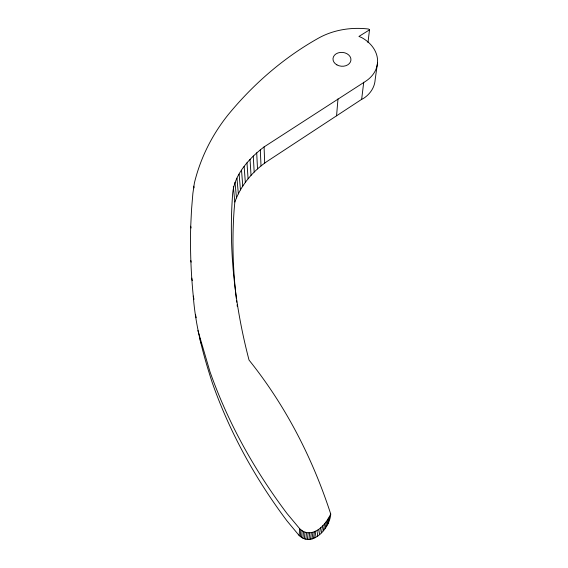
<?xml version="1.0" encoding="UTF-8"?>
<svg xmlns="http://www.w3.org/2000/svg" width="568" height="568" viewBox="0 0 568 568"><rect width="100%" height="100%" fill="white"/><g stroke="black" fill="none" stroke-linecap="round" stroke-linejoin="round"><path stroke-width="0.85" d="M190.72 226.241C190.046 249.544 190.962 272.874 193.269 296.077C195.463 325.84 203.138 354.666 212.361 382.946A506.55 399.254 31 0 0 286.975 520.87L299.159 535.532C312.663 547.95 330.1 527.601 330.725 514.026A824.558 584.884 -53.9 0 0 249.032 360.069A697.014 499.18 35 0 1 232.589 194.618C233.732 174.937 249.089 158.358 264.077 146.92L365.551 81.338A35.727 27.534 5.1 0 0 361.738 37.616L358.933 36.437L369.505 29.863L368.582 29.032A70.858 55.458 6.5 0 0 319.053 37.843L317.562 38.674C283.226 58.078 253.016 84.426 228.045 114.892A236.771 201.619 14.7 0 0 194.405 182.924L192.879 193.397L191.53 209.642L190.72 226.241L191.054 227.981M299.159 535.532L299.648 528.652L287.017 513.515A523.071 407.987 30.5 0 1 209.919 371.536L197.905 330.519M300.302 536.611L300.827 529.766L299.648 528.652M336.568 115.808L337.981 98.896M301.551 537.534L302.126 530.725L300.827 529.766M233.327 186.496L234.84 202.023L234.123 209.99A673.222 488.267 35.4 0 0 236.345 298.725M302.907 538.308L303.532 531.52L302.126 530.725M304.341 538.904L305.016 532.138L303.532 531.52M305.832 539.323L306.564 532.571L305.016 532.138M307.366 539.557L308.154 532.812C318.861 533.033 326.451 522.709 330.725 514.026M367.972 42.607L369.505 29.863M234.84 202.023C241.017 184.905 253.356 170.393 268.508 160.481L361.653 99.35L363.733 82.218M308.914 539.6L309.759 532.855M310.462 539.451L311.356 532.706M377.528 62.643L375.114 80.038A34.79 27.15 5.1 0 1 363.421 98.477L361.653 99.35M311.981 539.117L312.933 532.365M313.444 538.606L314.452 531.833M314.842 537.91L315.9 531.115M317.15 536.37L318.293 529.525M319.337 534.651L320.551 527.75M321.381 532.77L322.667 525.812M323.277 530.739L324.626 523.71M325.01 528.567L326.422 521.467M326.579 526.266L328.048 519.095M327.963 523.859L329.483 516.61M306.564 532.571L308.154 532.812M195.449 314.352L196.201 317.775M193.269 296.077L193.986 299.393M191.728 278.114L192.268 280.677M190.798 260.485L191.139 262.139M193.724 186.169L194.022 187.901M200 338.585L200.674 342.965M235.017 182.278L236.473 197.884M236.948 178.16L238.347 193.837M239.121 174.149L240.449 189.897M241.521 170.251L242.777 186.07M244.148 166.481L245.326 182.364M246.988 162.846L248.081 178.785M250.034 159.345L251.035 175.349M253.271 156.001L254.187 172.061M256.7 152.806L257.517 168.923M260.307 149.782L261.017 165.941M264.077 146.92L264.688 163.13M237.325 306.514A673.222 488.267 35.4 0 1 237.097 304.782M236.764 302.176A673.222 488.267 35.4 0 1 236.551 300.451M336.923 64.887A9.003 6.937 5.1 0 0 350.932 60.144A9.003 6.937 5.1 0 0 338.052 52.923A9.003 6.937 5.1 0 0 336.923 64.887"/></g></svg>
